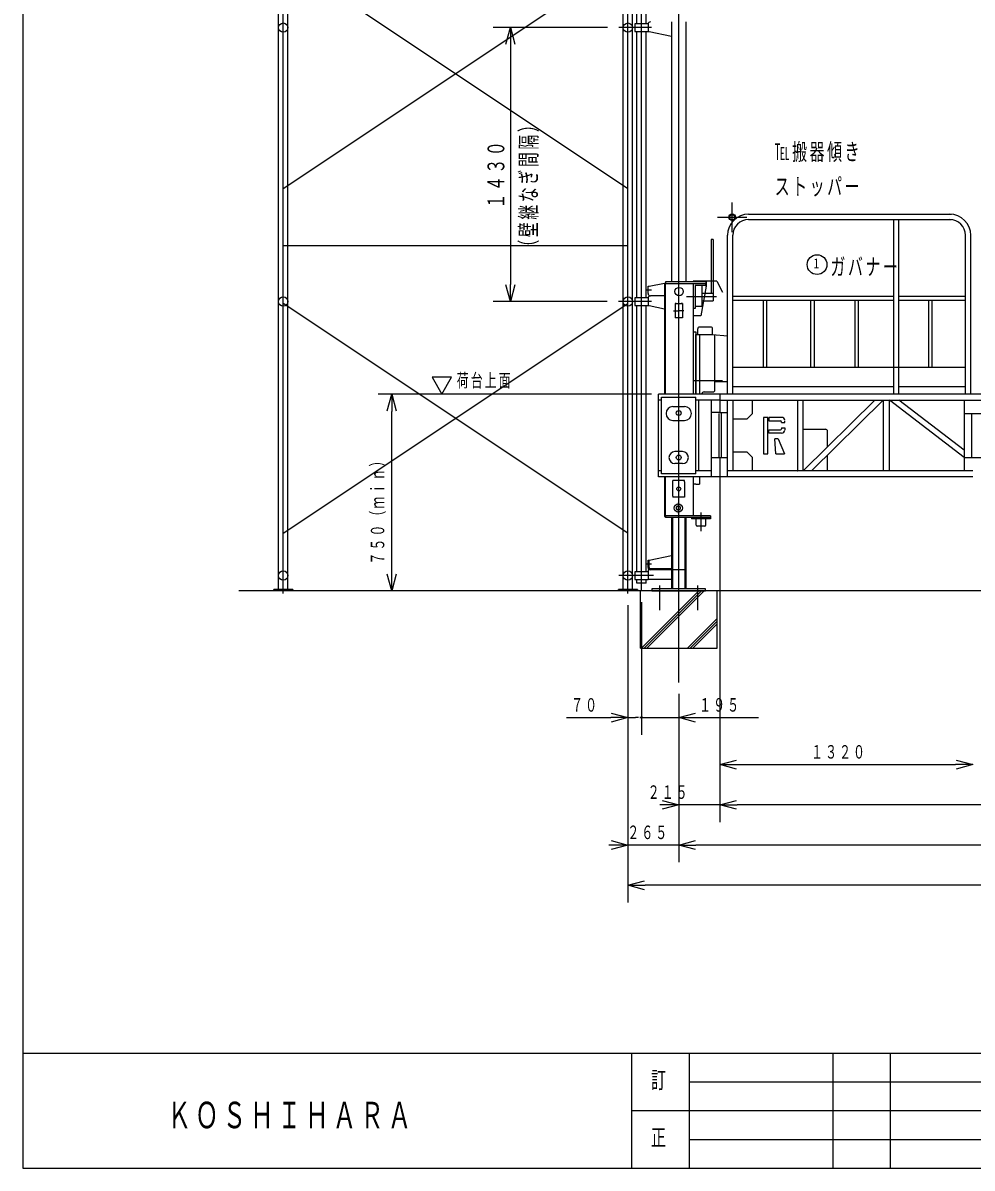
# Model space of a CAD drawing. Units: millimetres on the paper. Extents: x -277 to 279, y -194 to 192.
# Drawn here: x -277.4 to -112.2, y -193.9 to 5.4 of the extents above; entities that cross this region are included whole.
import ezdxf
from ezdxf.enums import TextEntityAlignment as Align

# ---------------------------------------------------------------- set-up
doc = ezdxf.new("R2010")
doc.units = ezdxf.units.MM
doc.layers.add('0-0_L-1-1', color=4, linetype='Continuous')
doc.layers.add('1-2_NTEXT', color=7, linetype='Continuous')
doc.styles.add('ＭＳ ゴシック', font='')
doc.styles.get('ＭＳ ゴシック').set_extended_font_data('MS Gothic')

msp = doc.modelspace()

# ---------------------------------------------------------------- linework, layer by layer
at = {"layer": '0-0_L-1-1'}
for p, q in [((-232.87, -93.23), (-232.87, 106.3)), ((-232.06, -93.94), (-232.06, 106.3)), ((-231.25, -93.23), (-231.25, 106.3)), ((-172.87, -93.23), (-172.87, 106.3)), ((-172.06, -93.94), (-172.06, 106.3)), ((-171.25, -93.23), (-171.25, 106.3)), ((-169.72, -93.43), (-169.72, 106.3)), ((-163.22, -109.39), (-163.22, 106.3)), ((-170.53, 5.21), (-170.53, 51.54)), ((-168.91, 5.21), (-168.91, 51.54)), ((-232.06, -23.43), (-172.06, 16.57)), ((-232.06, 16.57), (-172.06, -23.43)), ((-175.62, 4.54), (-195.52, 4.54)), ((-167.97, 4.54), (-173.62, 4.54)), ((-170.89, 5.21), (-170.89, 3.87)), ((-168.56, 5.21), (-170.89, 5.21)), ((-164.47, 5.54), (-164.47, -39.71)), ((-161.97, 5.54), (-161.97, -39.71)), ((-170.89, 3.87), (-168.56, 3.87)), ((-170.53, -42.46), (-170.53, 3.87)), ((-168.91, -42.46), (-168.91, 3.87)), ((-168.36, 3.87), (-164.47, 3.04)), ((-153.92, -31.02), (-153.92, -25.89)), ((-156.49, -28.45), (-151.35, -28.45)), ((-151.06, -27.93), (-115.72, -27.93)), ((-151.06, -28.83), (-115.72, -28.83)), ((-125.81, -59.26), (-125.81, -28.83)), ((-124.9, -59.26), (-124.9, -28.83)), ((-154.72, -59.26), (-154.72, -31.59)), ((-153.82, -59.26), (-153.82, -31.59)), ((-113.3, -59.26), (-113.3, -31.59)), ((-112.39, -59.26), (-112.39, -31.59)), ((-172.06, -33.43), (-232.06, -33.43)), ((-157.22, -32.31), (-157.22, -42.98)), ((-158.52, -39.71), (-165.52, -39.71)), ((-165.52, -39.71), (-165.52, -40.01)), ((-161, -39.6), (-158.42, -39.6)), ((-161, -39.71), (-161, -39.6)), ((-156.58, -39.56), (-160.69, -39.56)), ((-160.69, -39.56), (-160.69, -39.6)), ((-158.52, -39.71), (-158.52, -40.31)), ((-158.42, -39.6), (-158.42, -40.43)), ((-156.58, -39.56), (-155.62, -41.46)), ((-192.52, -43.13), (-192.52, -40.13)), ((-167.97, -41.13), (-168.89, -41.13)), ((-168.36, -40.46), (-165.72, -39.89)), ((-165.72, -39.91), (-165.72, -59.26)), ((-165.72, -39.91), (-165.52, -39.91)), ((-165.52, -59.26), (-165.52, -39.91)), ((-158.52, -40.01), (-165.52, -40.01)), ((-160.69, -40.01), (-160.69, -59.26)), ((-158.52, -40.31), (-160.39, -40.31)), ((-158.42, -40.43), (-159.36, -45.6)), ((-159.22, -41.64), (-157.22, -41.64)), ((-158.52, -40.44), (-158.52, -40.01)), ((-158.42, -40.44), (-158.52, -40.44)), ((-232.06, -83.43), (-172.06, -43.43)), ((-172.06, -83.43), (-232.06, -43.43)), ((-175.69, -43.13), (-195.52, -43.13)), ((-167.94, -43.13), (-173.69, -43.13)), ((-168.56, -42.46), (-170.89, -42.46)), ((-170.89, -42.46), (-170.89, -43.79)), ((-170.89, -43.79), (-168.56, -43.79)), ((-170.53, -90.13), (-170.53, -43.79)), ((-168.91, -90.13), (-168.91, -43.79)), ((-168.36, -43.79), (-165.72, -44.36)), ((-165.72, -42.13), (-168.16, -42.13)), ((-163.87, -43.46), (-162.57, -43.46)), ((-163.87, -43.46), (-163.87, -45.96)), ((-163.67, -43.46), (-163.87, -43.46)), ((-162.57, -43.46), (-162.77, -43.46)), ((-162.57, -43.46), (-162.57, -45.96)), ((-156.66, -42.31), (-161.87, -42.31)), ((-159.22, -42.98), (-157.22, -42.98)), ((-153.82, -42.2), (-125.81, -42.2)), ((-125.81, -42.93), (-153.82, -42.93)), ((-148.49, -54.59), (-148.49, -42.93)), ((-147.91, -54.59), (-147.91, -42.93)), ((-140.22, -54.59), (-140.22, -42.93)), ((-139.64, -42.93), (-139.64, -54.59)), ((-132.52, -54.59), (-132.52, -42.93)), ((-131.94, -54.59), (-131.94, -42.93)), ((-124.9, -42.2), (-113.3, -42.2)), ((-113.3, -42.93), (-124.9, -42.93)), ((-119.67, -54.59), (-119.67, -42.93)), ((-119.1, -54.59), (-119.1, -42.93)), ((-164.14, -44.71), (-163.33, -44.71)), ((-162.31, -44.71), (-163.12, -44.71)), ((-159.36, -45.6), (-160.69, -45.6)), ((-162.57, -45.96), (-163.87, -45.96)), ((-163.67, -45.96), (-163.87, -45.96)), ((-162.57, -45.96), (-162.77, -45.96)), ((-159.59, -47.54), (-157.66, -47.54)), ((-160.26, -48.83), (-157.32, -48.83)), ((-160.26, -49.88), (-160.26, -48.83)), ((-159.92, -48.83), (-159.92, -47.88)), ((-159.56, -59.26), (-159.56, -48.83)), ((-157.32, -48.83), (-157.32, -47.88)), ((-157.32, -48.83), (-154.72, -49.07)), ((-156.92, -58.51), (-156.92, -48.87)), ((-160.26, -59.21), (-160.26, -49.88)), ((-113.3, -54.59), (-153.82, -54.59)), ((-155.62, -56.9), (-160.69, -56.9)), ((-156.92, -57.05), (-154.72, -57.05)), ((-167.95, -59.26), (-215.55, -59.26)), ((-213.16, -59.26), (-213.16, -62.26)), ((-166.72, -73.59), (-166.72, -59.26)), ((-156.06, -59.26), (-166.72, -59.26)), ((-166.22, -73.09), (-166.22, -59.76)), ((-166.22, -59.76), (-160.22, -59.76)), ((-160.26, -59.21), (-160.26, -59.26)), ((-160.22, -73.09), (-160.22, -59.76)), ((-158.79, -58.84), (-157.26, -58.84)), ((-156.06, -59.26), (-156.06, -62.43)), ((-99.14, -59.26), (-156.06, -59.26)), ((-125.81, -57.93), (-153.82, -57.93)), ((-113.3, -57.93), (-124.9, -57.93)), ((-166.22, -60.26), (-166.72, -60.26)), ((-164.22, -61.39), (-162.22, -61.39)), ((-163.22, -63.41), (-163.22, -61.61)), ((-156.06, -60.26), (-160.22, -60.26)), ((-159.72, -72.59), (-159.72, -60.26)), ((-157.56, -60.26), (-157.56, -73.59)), ((-156.06, -60.26), (-141.47, -60.26)), ((-154.72, -73.59), (-154.72, -60.26)), ((-153.72, -72.59), (-153.72, -60.26)), ((-150.39, -62.59), (-150.39, -60.26)), ((-142.56, -60.26), (-142.56, -72.59)), ((-141.56, -72.59), (-141.56, -60.26)), ((-129.07, -60.26), (-141.56, -72.59)), ((-141.56, -60.26), (-126.47, -60.26)), ((-127.65, -60.26), (-140.13, -72.59)), ((-127.56, -72.59), (-127.56, -60.26)), ((-126.56, -72.59), (-126.56, -60.26)), ((-113.56, -70.26), (-126.56, -60.26)), ((-113.56, -69), (-124.92, -60.26)), ((-113.56, -60.26), (-113.56, -72.59)), ((-156.06, -62.43), (-157.56, -62.43)), ((-156.22, -62.59), (-156.22, -70.26)), ((-156.06, -62.43), (-154.72, -62.43)), ((-155.82, -62.59), (-155.82, -70.26)), ((-151.39, -63.59), (-153.72, -63.59)), ((-151.39, -63.59), (-150.39, -62.59)), ((-113.56, -62.59), (-110.56, -62.59)), ((-112.26, -62.59), (-112.26, -70.26)), ((-164.22, -63.79), (-162.22, -63.79)), ((-145.35, -64.17), (-145.35, -64.03)), ((-145.35, -64.17), (-144.77, -64.17)), ((-145.35, -65.11), (-145.35, -65.24)), ((-145.35, -65.11), (-144.77, -65.11)), ((-144.77, -64.17), (-144.77, -63.86)), ((-144.77, -65.11), (-144.77, -65.41)), ((-141.56, -65.34), (-137.66, -65.34)), ((-137.32, -68.41), (-137.32, -65.68)), ((-145.93, -66.98), (-146.47, -66.98)), ((-146.31, -69.61), (-146.47, -66.98)), ((-145.93, -66.98), (-144.83, -69.61)), ((-162.56, -69.23), (-163.89, -69.23)), ((-153.72, -69.26), (-151.39, -69.26)), ((-150.39, -70.26), (-151.39, -69.26)), ((-146.31, -69.61), (-144.83, -69.61)), ((-162.56, -71.29), (-163.89, -71.29)), ((-157.56, -70.26), (-154.72, -70.26)), ((-156.06, -70.26), (-156.06, -73.59)), ((-150.39, -72.59), (-150.39, -70.26)), ((-137.32, -72.59), (-137.32, -69.82)), ((-113.56, -70.26), (-110.56, -70.26)), ((-166.22, -72.59), (-166.72, -72.59)), ((-157.39, -73.59), (-166.72, -73.59)), ((-154.72, -73.59), (-166.72, -73.59)), ((-160.22, -73.09), (-166.22, -73.09)), ((-165.72, -73.59), (-165.72, -80.54)), ((-165.52, -80.54), (-165.52, -73.59)), ((-160.69, -73.59), (-160.69, -80.41)), ((-157.56, -72.59), (-160.22, -72.59)), ((-157.56, -72.59), (-160.22, -72.59)), ((-159.59, -73.59), (-159.59, -74.88)), ((-156.06, -72.26), (-156.06, -126.68)), ((-112.06, -72.59), (-154.72, -72.59)), ((-112.06, -73.59), (-154.72, -73.59)), ((-142.58, -72.56), (-142.56, -72.56)), ((-162.19, -74.26), (-164.26, -74.26)), ((-164.26, -74.46), (-164.26, -74.26)), ((-164.26, -76.96), (-164.26, -74.46)), ((-162.19, -74.46), (-162.19, -74.26)), ((-162.19, -74.46), (-162.19, -76.96)), ((-160.26, -74.88), (-160.69, -74.88)), ((-160.26, -74.88), (-159.59, -74.88)), ((-156.06, -75.59), (-156.06, -133.68)), ((-156.06, -75.59), (-156.06, -133.68)), ((-164.26, -76.96), (-164.26, -77.16)), ((-162.19, -77.16), (-164.26, -77.16)), ((-162.19, -76.96), (-162.19, -77.16)), ((-163.29, -79.94), (-163.29, -78.14)), ((-165.72, -80.54), (-165.52, -80.54)), ((-165.52, -80.41), (-165.52, -80.71)), ((-157.69, -80.41), (-165.52, -80.41)), ((-157.69, -80.71), (-165.52, -80.71)), ((-164.47, -80.71), (-164.47, -89.79)), ((-164.31, -80.71), (-164.31, -89.79)), ((-162.14, -80.71), (-162.14, -89.79)), ((-161.97, -80.71), (-161.97, -89.79)), ((-161.02, -80.71), (-161.02, -80.91)), ((-160.19, -82.04), (-160.19, -80.91)), ((-159.36, -79.81), (-159.36, -83.05)), ((-158.52, -82.04), (-158.52, -80.91)), ((-158.69, -82.21), (-160.02, -82.21)), ((-167.97, -88.79), (-168.89, -88.79)), ((-168.56, -89.39), (-168.56, -88.13)), ((-168.36, -89.39), (-168.36, -88.13)), ((-168.16, -89.59), (-164.47, -89.59)), ((-167.6, -90.79), (-173.62, -90.79)), ((-170.89, -90.13), (-170.89, -91.46)), ((-168.56, -90.13), (-170.89, -90.13)), ((-170.89, -91.46), (-168.56, -91.46)), ((-168.91, -92.13), (-168.91, -91.46)), ((-161.97, -89.79), (-168.56, -89.79)), ((-168.56, -89.79), (-168.56, -91.46)), ((-164.47, -91.46), (-168.56, -91.46)), ((-164.47, -89.79), (-164.47, -93.13)), ((-164.31, -89.79), (-164.31, -93.13)), ((-162.14, -89.79), (-162.14, -93.13)), ((-161.97, -89.79), (-161.97, -93.13)), ((137.28, -93.43), (-239.77, -93.43)), ((-233.72, -93.43), (-233.72, -93.23)), ((-230.39, -93.23), (-233.72, -93.23)), ((-230.39, -93.23), (-230.39, -93.43)), ((-173.72, -93.43), (-173.72, -93.23)), ((-170.39, -93.23), (-173.72, -93.23)), ((-170.39, -93.23), (-170.39, -93.43)), ((-169.89, -103.43), (-169.89, -93.43)), ((-169.71, -103.43), (-159.71, -93.43)), ((-169.24, -103.43), (-159.24, -93.43)), ((-168.77, -103.43), (-158.77, -93.43)), ((-166.56, -92.52), (-166.56, -96.81)), ((-159.89, -96.81), (-159.89, -92.52)), ((-156.56, -103.43), (-156.56, -93.43)), ((-169.72, -95.43), (-169.72, -118.51)), ((-169.72, -95.43), (-169.72, -118.51)), ((-172.06, -95.94), (-172.06, -147.68)), ((-161.7, -103.43), (-156.56, -98.28)), ((-161.23, -103.43), (-156.56, -98.75)), ((-160.76, -103.43), (-156.56, -99.22)), ((-169.89, -103.43), (-156.56, -103.43)), ((-163.22, -111.39), (-163.22, -140.68)), ((-163.22, -111.39), (-163.22, -140.68)), ((-163.22, -111.39), (-163.22, -133.68)), ((-182.76, -115.51), (-175.06, -115.51)), ((-172.06, -115.51), (-175.06, -115.51)), ((-172.06, -115.51), (-170.72, -115.51)), ((-170.22, -115.51), (-170.72, -115.51)), ((-169.72, -115.51), (-163.22, -115.51)), ((-163.22, -115.51), (-160.22, -115.51)), ((-160.22, -115.51), (-149.32, -115.51)), ((-112.06, -123.68), (-115.06, -123.68)), ((-166.22, -130.68), (-166.52, -130.68)), ((-163.22, -130.68), (-166.22, -130.68)), ((-156.06, -130.68), (-163.22, -130.68)), ((-156.06, -130.68), (-153.06, -130.68)), ((-175.06, -137.68), (-175.36, -137.68)), ((-172.06, -137.68), (-175.06, -137.68)), ((-163.22, -137.68), (-172.06, -137.68)), ((-163.22, -137.68), (-160.22, -137.68)), ((-172.06, -144.68), (-169.06, -144.68)), ((-277.37, -173.89), (278.63, -173.89)), ((-171.37, -193.89), (-171.37, -173.89)), ((-161.37, -183.89), (-161.37, -173.89)), ((-136.37, -178.89), (-136.37, -173.89)), ((-126.37, -178.89), (-126.37, -173.89)), ((-161.37, -178.89), (-136.37, -178.89)), ((-136.37, -183.89), (-136.37, -178.89)), ((-136.37, -178.89), (-126.37, -178.89)), ((-126.37, -183.89), (-126.37, -178.89)), ((-126.37, -178.89), (-101.37, -178.89)), ((-171.37, -183.89), (-161.37, -183.89)), ((-161.37, -193.89), (-161.37, -183.89)), ((-161.37, -183.89), (-136.37, -183.89)), ((-136.37, -188.89), (-136.37, -183.89)), ((-136.37, -183.89), (-126.37, -183.89)), ((-126.37, -188.89), (-126.37, -183.89)), ((-126.37, -183.89), (-101.37, -183.89)), ((-161.37, -188.89), (-136.37, -188.89)), ((-136.37, -193.89), (-136.37, -188.89)), ((-136.37, -188.89), (-126.37, -188.89)), ((-126.37, -193.89), (-126.37, -188.89)), ((-126.37, -188.89), (-101.37, -188.89)), ((-277.37, -193.89), (278.63, -193.89)), ((-277.37, -193.89), (-171.37, -193.89)), ((-171.37, -193.89), (-161.37, -193.89)), ((-161.37, -193.89), (-136.37, -193.89)), ((-136.37, -193.89), (-126.37, -193.89)), ((-126.37, -193.89), (-101.37, -193.89))]:
    msp.add_line(p, q, dxfattribs=at)
for points in [[(-277.37, 192.11), (-277.37, -193.89), (278.63, -193.89)], [(-193.3, 1.64), (-192.52, 4.54), (-191.74, 1.64)], [(-192.52, 4.54), (-192.52, 1.54), (-192.52, -40.13)], [(-168.56, 5.14), (-168.56, 3.87), (-168.36, 3.87)], [(-157.22, -32.31), (-157.56, -32.31), (-157.56, -41.64)], [(-191.74, -40.23), (-192.52, -43.13), (-193.3, -40.23)], [(-168.56, -41.73), (-168.56, -40.46), (-168.36, -40.46)], [(-160.39, -40.31), (-160.39, -44.31), (-160.69, -44.31)], [(-159.22, -40.31), (-159.22, -43.98), (-160.39, -43.98)], [(-168.56, -42.53), (-168.56, -43.79), (-168.36, -43.79)], [(-160.69, -48.38), (-160.26, -48.38), (-160.26, -59.26)], [(-213.94, -62.16), (-213.16, -59.26), (-212.38, -62.16)], [(-126.56, -60.26), (-112.06, -60.26), (-99.14, -60.26)], [(-213.16, -93.43), (-213.16, -90.43), (-213.16, -62.26)], [(-145.35, -63.28), (-147.52, -63.28), (-147.52, -63.86), (-145.52, -63.86)], [(-145.35, -65.99), (-147.52, -65.99), (-147.52, -65.41), (-145.52, -65.41)], [(-157.69, -80.41), (-157.69, -80.91), (-161.02, -80.91)], [(-168.56, -88.13), (-168.36, -88.13), (-164.47, -87.29)], [(-212.38, -90.53), (-213.16, -93.43), (-213.94, -90.53)], [(-168.91, -92.13), (-170.53, -92.13), (-170.53, -91.46)], [(-174.96, -114.73), (-172.06, -115.51), (-174.96, -116.28)], [(-169.97, -115.51), (-169.47, -115.51), (-169.97, -115.51)], [(-160.33, -116.28), (-163.22, -115.51), (-160.33, -114.73)], [(-153.16, -124.46), (-156.06, -123.68), (-153.16, -122.91)], [(-114.95, -122.91), (-112.06, -123.68), (-114.95, -124.46)], [(-156.06, -123.68), (-153.06, -123.68), (-115.06, -123.68)], [(-166.12, -129.91), (-163.22, -130.68), (-166.12, -131.46)], [(-153.16, -131.46), (-156.06, -130.68), (-153.16, -129.91)], [(51.94, -130.68), (48.94, -130.68), (-153.06, -130.68)], [(-174.96, -136.91), (-172.06, -137.68), (-174.96, -138.46)], [(-160.33, -138.46), (-163.22, -137.68), (-160.33, -136.91)], [(59.11, -137.68), (56.11, -137.68), (-160.22, -137.68)], [(-169.16, -145.46), (-172.06, -144.68), (-169.16, -143.91)], [(67.94, -144.68), (64.94, -144.68), (-169.06, -144.68)], [(-277.37, -173.89), (-277.37, -193.89), (278.63, -193.89)]]:
    msp.add_lwpolyline(points, dxfattribs=at)
for points in [[(-206.13, -56.26), (-204.46, -59.26), (-202.8, -56.26)], [(-147.74, -69.61), (-147.74, -63.28), (-148.49, -63.28), (-148.49, -69.61)], [(-167.89, -93.43), (-158.56, -93.43), (-158.56, -93.13), (-167.89, -93.13)]]:
    msp.add_lwpolyline(points, close=True, dxfattribs=at)
for centre, radius in [((-232.06, 4.54), 0.81), ((-172.06, 4.54), 0.81), ((-153.92, -28.45), 0.57), ((-153.92, -28.45), 0.46), ((-139.14, -36.69), 1.72), ((-163.16, -41.38), 0.73), ((-232.06, -43.13), 0.81), ((-172.06, -43.13), 0.81), ((-163.22, -62.51), 0.42), ((-163.22, -70.26), 0.42), ((-163.22, -75.71), 0.34), ((-163.29, -79.04), 0.73), ((-163.29, -79.04), 0.34), ((-232.06, -90.79), 0.81), ((-172.06, -90.79), 0.81)]:
    msp.add_circle(centre, radius, dxfattribs=at)
for centre, radius, start, end in [((-168.16, 5.14), 0.4, 90, 180), ((-151.06, -31.59), 3.67, 90, 180), ((-151.06, -31.59), 2.76, 90, 180), ((-116.06, -31.59), 3.67, 0, 90), ((-116.06, -31.59), 2.76, 0, 90), ((-168.16, -41.73), 0.4, 180, 270), ((-168.16, -42.53), 0.4, 90, 180), ((-159.59, -47.88), 0.33, 90, 180), ((-157.66, -47.88), 0.33, 0, 90), ((-158.79, -59.34), 0.5, 90, 170.41), ((-157.26, -58.51), 0.33, 270, 0), ((-164.22, -62.59), 1.2, 90, 270), ((-162.22, -62.59), 1.2, 270, 90), ((-145.27, -63.78), 0.5, 0, 90), ((-145.52, -64.03), 0.17, 0, 90), ((-145.52, -65.24), 0.17, 270, 0), ((-145.27, -65.49), 0.5, 270, 0), ((-137.66, -65.68), 0.33, 0, 90), ((-163.89, -70.26), 1.03, 90, 270), ((-162.56, -70.26), 1.03, 270, 90), ((-160.02, -82.04), 0.17, 180, 270), ((-158.69, -82.04), 0.17, 270, 0), ((-168.16, -89.39), 0.4, 180, 270), ((-168.16, -89.39), 0.2, 180, 270)]:
    msp.add_arc(centre, radius, start, end, dxfattribs=at)

# ---------------------------------------------------------------- texts
at = {"layer": '1-2_NTEXT', "style": 'ＭＳ ゴシック'}
for s, height, width, p in [('１', 1.69, 0.6, (-139.97, -37.84)), ('訂', 2.93, 0.65, (-168.04, -180.89)), ('正', 2.93, 0.65, (-168.04, -190.89))]:
    msp.add_text(s, height=height, dxfattribs=dict(at, width=width)).set_placement(p, align=Align.BOTTOM_LEFT)
at = {"layer": '1-2_NTEXT', "attachment_point": 7, "rotation": 90, "style": 'ＭＳ ゴシック'}
for s, insert, char_height in [('\\T1.17;\\W0.65;（壁継なぎ間隔）', (-187.52, -34.95), 2.933), ('\\T1.17;\\W0.65;１４３０', (-193.52, -26.95), 2.933), ('\\T1.17;\\W0.65;７５０（ｍｉｎ）', (-214.16, -88.88), 2.346)]:
    msp.add_mtext(s, dxfattribs=dict(at, insert=insert, char_height=char_height))
at = {"layer": '1-2_NTEXT', "attachment_point": 7, "style": 'ＭＳ ゴシック'}
for s, insert, char_height in [('\\T1.17;\\W0.65;℡搬器傾き', (-146.52, -18.85), 2.933), ('\\T1.17;\\W0.65;ストッパー', (-146.52, -24.85), 2.933), ('\\T1.17;\\W0.65;ガバナー', (-136.81, -38.69), 2.933), ('\\T1.17;\\W0.65;荷台上面', (-201.86, -58.26), 2.346), ('\\T1.17;\\W0.65;７０', (-181.95, -114.51), 2.346), ('\\T1.17;\\W0.65;１９５', (-159.66, -114.51), 2.346), ('\\T1.17;\\W0.65;１３２０', (-140.19, -122.68), 2.346), ('\\T1.17;\\W0.65;２１５', (-168.63, -129.68), 2.346), ('\\T1.17;\\W0.65;２６５', (-172.17, -136.68), 2.346), ('\\T1.17;\\W0.65;ＫＯＳＨＩＨＡＲＡ', (-252.2, -187.04), 4.619)]:
    msp.add_mtext(s, dxfattribs=dict(at, insert=insert, char_height=char_height))

doc.saveas('drawing.dxf')
